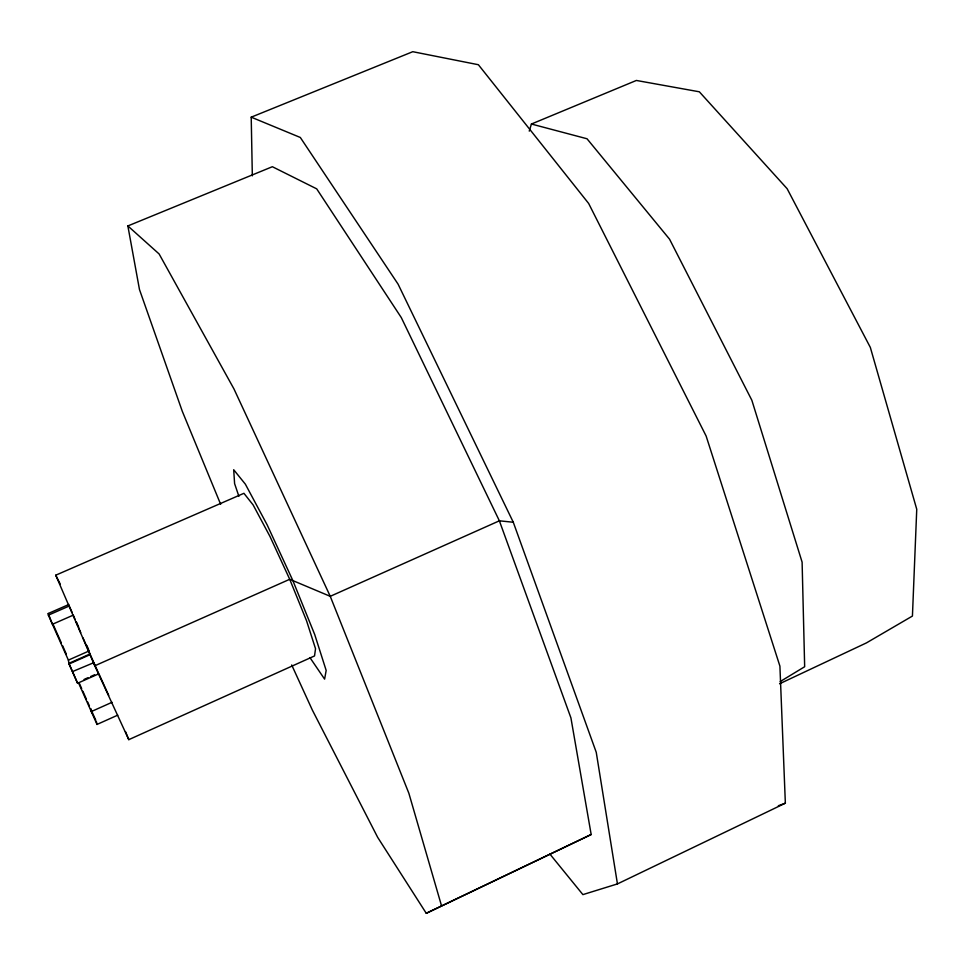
<?xml version="1.0" encoding="UTF-8"?>
<svg xmlns="http://www.w3.org/2000/svg" width="965" height="965" viewBox="0 0 965 965"><rect width="100%" height="100%" fill="white"/><g stroke="black" fill="none" stroke-linecap="round" stroke-linejoin="round"><path stroke-width="1.45" d="M529.254 131.131L531.413 124.027L636.369 80.457L699.336 91.796L787.126 188.694L870.333 347.412L916.75 509.267L912.432 616.056L866.425 642.907L779.599 683.763M780.202 681.567L804.665 666.731L802.108 562.161L751.844 400.246L669.553 239.187L587.022 138.767L531.413 124.027M291.695 664.969L312.322 710.011L377.653 837.306L426.265 913.3L591.171 834.52L570.918 717.876L499.375 520.811L401.295 317.594L316.701 188.851L272.359 166.716L127.863 225.943L139.479 289.56L182.276 411.247L220.659 504.309M591.171 834.52L426.265 913.3M550.002 854.206L582.896 894.615L617.443 883.916L785.353 803.182L779.913 666.152L706.127 436.023L588.65 203.458L478.387 64.727L412.779 51.7L251.214 117.175L252.335 175.835M128.791 739.66L314.53 655.947L315.531 648.733L306.544 620.76L289.729 579.29L269.971 536.444L253.132 504.936L243.928 493.308L55.741 575.2L94.775 665.79L128.791 739.66L125.486 731.591M78.599 683.039L97.031 724.438L117.742 715.149M112.037 702.303L91.301 711.567L92.326 713.207L90.601 708.624L95.776 720.228M84.039 679.469L87.996 677.707M90.638 676.537L94.606 674.776M68.901 604.464L48.25 613.499L48.371 615.163L68.382 660.108L69.022 664.004L77.586 683.232L98.804 673.811L94.401 663.884M68.382 660.108L89.202 650.905M83.014 637.901L90.083 653.956L68.913 663.329L77.586 683.232M69.022 664.004L90.276 654.596L90.083 653.956M90.276 654.596L93.846 662.653L72.532 671.58M48.371 615.163L69.263 606.008L72.158 612.51M778.333 805.739L785.353 803.182M617.443 883.916L596.249 752.302L513.284 522.246L499.375 520.811L330.247 596.322L289.729 579.29L94.775 665.79L93.846 662.653M251.214 117.175L300.32 137.476L398.099 284.18L513.284 522.246M127.863 225.943L159.116 253.964L233.976 388.955L330.247 596.322L408.87 793.278L441.5 905.713M309.946 657.623L324.602 679.131L326.17 670.434L314.711 634.536L292.877 580.616L267.136 524.827L245.363 484.177L233.699 469.738L234.604 483.622L238.886 496.312M55.741 575.2L60.204 583.982M108.707 695.379L99.178 674.366M48.25 613.499L52.436 624.283L73.316 615.115L74.98 619.253M52.942 624.053L61.398 643.028M62.604 645.73L66.223 653.86M79.299 683.244L81.687 688.588M82.869 691.254L86.44 699.275M87.634 701.941L89.419 705.946M76.368 621.991L78.816 627.503M86.766 645.392L88.599 649.517M76.126 621.918L77.851 625.923M78.997 628.577L80.722 632.582M96.343 721.518L97.031 724.438"/></g></svg>
